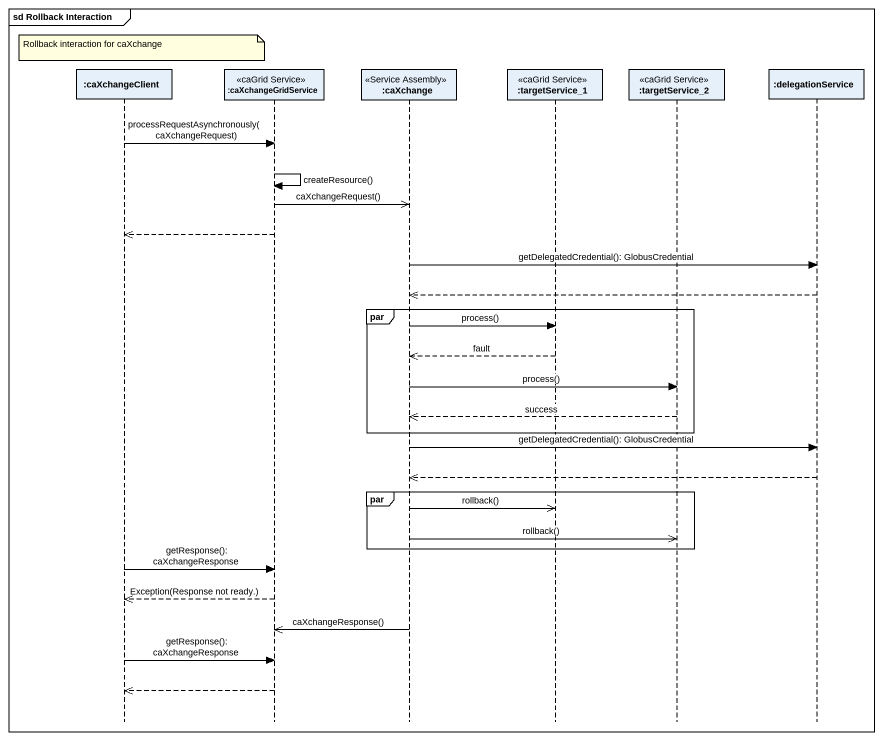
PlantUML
@startuml
mainframe sd Rollback Interaction
hide footbox
participant ":caXchangeClient" as caXchangeClient
participant ":caXchangeGridService" as caXchangeGridService <<caGrid Service>>
participant ":caXchange" as caXchange <<Service Assembly>>
participant ":targetService_1" as targetService_1 <<caGrid Service>>
participant ":targetService_2" as targetService_2 <<caGrid Service>>
participant ":delegationService" as delegationService

note over caXchangeClient : Rollback interaction for caXchange
caXchangeClient -> caXchangeGridService : processRequestAsynchronously(caXchangeRequest)
caXchangeGridService -> caXchangeGridService : createResource()
caXchangeGridService ->> caXchange : caXchangeRequest()
caXchangeGridService -->> caXchangeClient
caXchange -> delegationService : getDelegatedCredential(): GlobusCredential
delegationService -->> caXchange
par
  caXchange -> targetService_1 : process()
  targetService_1 -->> caXchange : fault
  caXchange -> targetService_2 : process()
  targetService_2 -->> caXchange : success
end
caXchange -> delegationService : getDelegatedCredential(): GlobusCredential
delegationService -->> caXchange
par
  caXchange ->> targetService_1 : rollback()
  caXchange ->> targetService_2 : rollback()
end
caXchangeClient -> caXchangeGridService : getResponse(): caXchangeResponse
caXchangeGridService -->> caXchangeClient : Exception(Response not ready.)
caXchange ->> caXchangeGridService : caXchangeResponse()
caXchangeClient -> caXchangeGridService : getResponse(): caXchangeResponse
caXchangeGridService -->> caXchangeClient
@enduml
